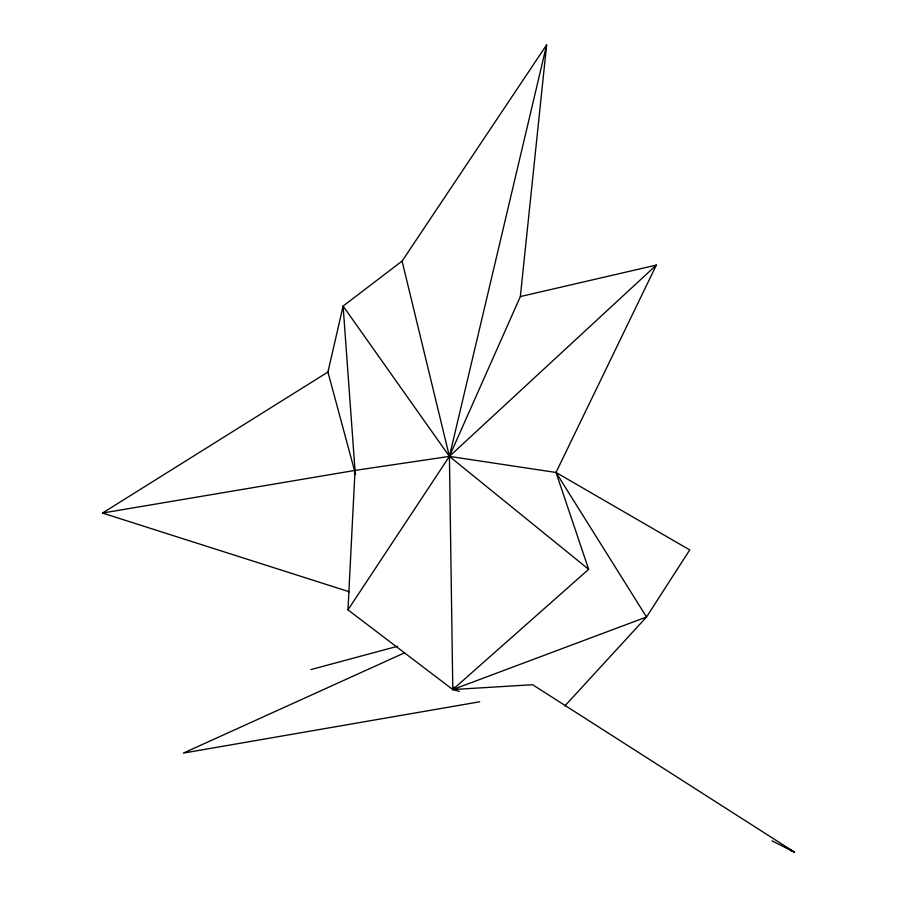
<?xml version="1.0" encoding="UTF-8"?>
<svg xmlns="http://www.w3.org/2000/svg" width="897" height="897" viewBox="0 0 897 897"><rect width="100%" height="100%" fill="white"/><g stroke="black" fill="none" stroke-linecap="round" stroke-linejoin="round"><path stroke-width="1.35" d="M347.969 609.87L355.033 470.409L343.103 306.068L402.091 261.094L546.632 44.85L520.35 296.559L449.408 456.394L347.969 609.87L452.794 689.558L459.32 691.34M355.582 474.558L327.932 372.042L343.103 306.068L449.408 456.394L588.645 569.326L452.794 689.558L449.408 456.394L402.091 261.094M546.632 44.85L449.408 456.394L355.033 470.409L102.482 513.05L349.426 591.818M790.593 850.67L794.518 852.15L532.605 684.714L452.794 689.558L453.994 687.035M588.645 569.326L556.017 472.461L656.346 265.086L520.35 296.559M564.807 705.995L646.535 616.99L689.737 549.939L556.017 472.461L449.408 456.394L656.346 265.086M327.932 372.042L102.482 513.05L105.173 512.378M404.536 652.837L183.358 753.099L479.671 701.79M452.794 689.558L646.535 616.99L556.017 472.461M310.923 669.577L397.517 646.288M772.014 840.87L794.518 852.15L784.774 846.667"/></g></svg>
